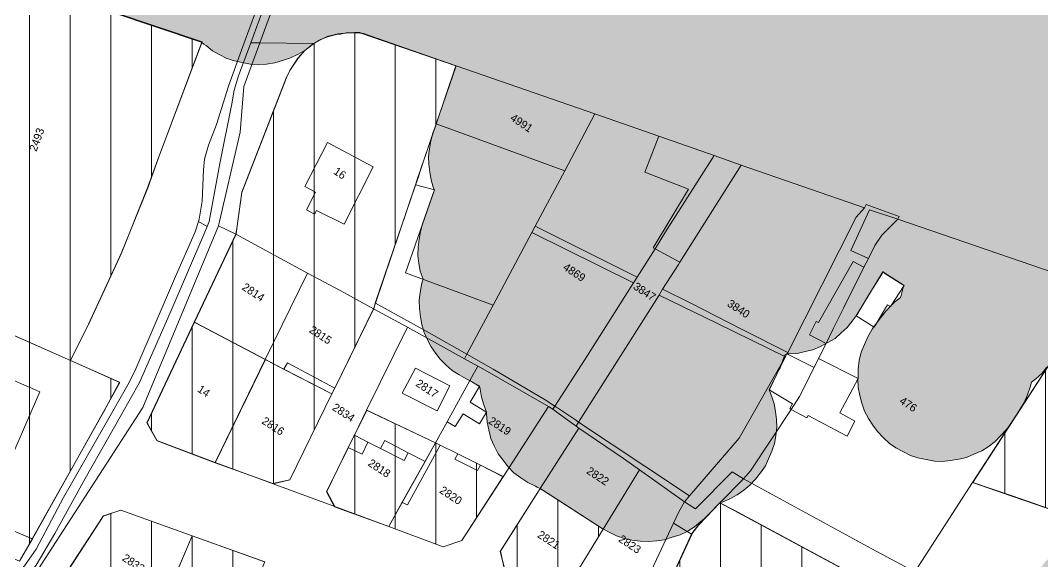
# Model space of a CAD drawing. Header units: metres. Extents: x -334141 to -333355, y -28163 to -27441.
# Drawn here: x -333808.2 to -333648.5, y -27906.8 to -27822.3 of the extents above; entities that cross this region are included whole.
import ezdxf

# ---------------------------------------------------------------- set-up
doc = ezdxf.new("R2010")
doc.units = ezdxf.units.M
for name, color, linetype, lineweight, true_color in [('EB-14-CORRIDOR', 7, 'CONTINUOUS', 18, 0x687b74), ('EB-14-EXPOSURE-0-25M', 7, 'CONTINUOUS', 18, 0xa64138), ('EB-14-EXPOSURE-25-50M', 7, 'CONTINUOUS', 18, 0xb96a61), ('EB-14-EXPOSURE-50-100M', 7, 'CONTINUOUS', 18, 0xd7aaa4), ('EB-BASE-DIVIDING', 7, 'CONTINUOUS', 18, 0xc8bcac), ('EB-BASE-EASEMENTS', 7, 'CONTINUOUS', 18, 0x71806b), ('EB-BASE-ENCROACHED', 7, 'CONTINUOUS', 18, 0x725d47), ('EB-BASE-PARCEL-NUMBERS', 7, 'CONTINUOUS', 9, 0x8a8d90), ('EB-BASE-PARCELS', 7, 'CONTINUOUS', 18, 0x8a8d90), ('EB-BASE-SECTIONS', 7, 'CONTINUOUS', 9, 0xded8cf), ('EB-BASE-SHEETS', 7, 'CONTINUOUS', 9, 0xded8cf), ('EB-BASE-STRUCTURES', 7, 'CONTINUOUS', 18, 0x4e504d)]:
    doc.layers.add(name, color=color, linetype=linetype, lineweight=lineweight, true_color=true_color)
doc.styles.add('OD-INTER', font='Inter.ttf')

msp = doc.modelspace()

# ---------------------------------------------------------------- hatches: boundary and pattern name
at = {"layer": 'EB-14-CORRIDOR', "transparency": 33554630}
msp.add_hatch(color=256, dxfattribs=at).paths.add_polyline_path([(-334024.37, -27732.06), (-334025.15, -27733.14), (-334026.02, -27734.11), (-334026.97, -27734.96), (-334028.02, -27735.7), (-334029.16, -27736.44), (-334030.38, -27736.95), (-334031.6, -27737.35), (-334032.91, -27737.75), (-334034.21, -27737.93), (-334035.5, -27737.88), (-334036.8, -27737.84), (-334038.08, -27737.57), (-334039.37, -27737.19), (-334040.74, -27736.81), (-334041.02, -27736.69), (-334041.29, -27736.68), (-334043.68, -27736.26), (-334044.24, -27736.24), (-334045.53, -27735.97), (-334046.81, -27735.71), (-334048, -27735.22), (-334049.18, -27734.62), (-334050.27, -27733.92), (-334051.35, -27733.21), (-334052.25, -27732.29), (-334053.14, -27731.26), (-334053.93, -27730.24), (-334054.54, -27729.1), (-334055.05, -27727.87), (-334055.47, -27726.63), (-334055.7, -27725.29), (-334055.84, -27724.06), (-334055.91, -27723.17), (-334055.97, -27722.5), (-334056.43, -27719.71), (-334056.5, -27719.04), (-334057.24, -27716.35), (-334057.4, -27715.68), (-334058.34, -27713.43), (-334058.67, -27712.31), (-334058.91, -27711.19), (-334059.05, -27710.07), (-334059.1, -27708.85), (-334059.07, -27702.75), (-334059.03, -27701.53), (-334058.89, -27700.2), (-334058.57, -27698.88), (-334058.06, -27697.68), (-334057.55, -27696.47), (-334056.87, -27695.39), (-334056, -27694.42), (-334055.13, -27693.45), (-334054.18, -27692.6), (-334053.13, -27691.86), (-334052, -27691.12), (-334050.77, -27690.61), (-334049.56, -27690.21), (-334048.25, -27689.92), (-334046.95, -27689.85), (-334044.07, -27689.62), (-334043.33, -27689.54), (-334040.16, -27688.98), (-334039.23, -27688.79), (-334038.3, -27688.72), (-334037.38, -27688.75), (-334034.59, -27688.4), (-334034.03, -27688.42), (-334030.49, -27687.77), (-334029.74, -27687.57), (-334026.66, -27686.68), (-334025.44, -27686.28), (-334024.05, -27686.11), (-334022.75, -27686.16), (-334021.46, -27686.2), (-334020.17, -27686.36), (-334018.88, -27686.74), (-334017.7, -27687.22), (-334016.51, -27687.82), (-334015.34, -27688.53), (-334014.35, -27689.34), (-334013.36, -27690.26), (-334012.56, -27691.29), (-334011.86, -27692.42), (-334011.16, -27693.56), (-334010.9, -27694.12), (-334010.82, -27694.24), (-334010.72, -27694.24), (-334008.44, -27694.99), (-334008.16, -27695.11), (-334007.88, -27695.12), (-334006.69, -27695.27), (-334005.59, -27695.53), (-334004.49, -27695.9), (-334003.39, -27696.39), (-334002.4, -27696.98), (-334001.94, -27697.22), (-334001.67, -27697.45), (-334001.31, -27697.57), (-333997.74, -27698.7), (-333997.65, -27698.81), (-333988.77, -27701.79), (-333977.34, -27705.74), (-333977.25, -27705.75), (-333968.19, -27708.84), (-333949.35, -27715.28), (-333938.73, -27718.88), (-333938.64, -27718.88), (-333922.64, -27724.44), (-333908.73, -27729.04), (-333908.55, -27729.16), (-333902.24, -27731.38), (-333902.15, -27731.49), (-333889.52, -27735.71), (-333876.99, -27740.04), (-333876.71, -27740.05), (-333876.34, -27740.06), (-333866.65, -27738.18), (-333865.44, -27738), (-333864.14, -27737.94), (-333862.85, -27737.98), (-333861.65, -27738.14), (-333860.37, -27738.52), (-333859.18, -27738.89), (-333858.08, -27739.37), (-333857, -27740.08), (-333856, -27740.78), (-333855.02, -27741.7), (-333854.22, -27742.62), (-333853.42, -27743.65), (-333852.71, -27744.67), (-333852.28, -27745.57), (-333852.11, -27746.02), (-333851.41, -27747.05), (-333851.24, -27747.39), (-333850.97, -27747.62), (-333849.9, -27748.77), (-333849.63, -27749), (-333849.35, -27749.12), (-333848.44, -27749.59), (-333848.17, -27749.71), (-333847.9, -27749.84), (-333820.91, -27759), (-333804.81, -27764.46), (-333786.24, -27770.77), (-333770.13, -27776.11), (-333769.4, -27776.25), (-333768.48, -27776.4), (-333768.48, -27776.4), (-333767.83, -27776.42), (-333766.99, -27776.34), (-333766.72, -27776.35), (-333765.51, -27776.28), (-333764.22, -27776.32), (-333763.02, -27776.48), (-333761.83, -27776.85), (-333760.64, -27777.23), (-333759.45, -27777.71), (-333758.46, -27778.41), (-333757.37, -27779.12), (-333756.47, -27779.93), (-333755.58, -27780.85), (-333754.88, -27781.87), (-333754.88, -27781.87), (-333754.51, -27781.99), (-333739.33, -27787.3), (-333739.24, -27787.31), (-333734.12, -27789.15), (-333724.61, -27792.49), (-333719.48, -27794.22), (-333719.39, -27794.22), (-333713.26, -27796.33), (-333701.01, -27800.65), (-333691.31, -27803.98), (-333691.22, -27803.99), (-333687.38, -27805.34), (-333683.54, -27806.7), (-333679.6, -27807.95), (-333677.59, -27808.69), (-333677.32, -27808.7), (-333673.48, -27810.16), (-333673.39, -27810.17), (-333669.64, -27811.41), (-333669.64, -27811.41), (-333662.96, -27813.76), (-333655.64, -27816.23), (-333651.25, -27817.72), (-333650.97, -27817.73), (-333650.88, -27817.73), (-333649.78, -27817.99), (-333648.58, -27818.26), (-333647.39, -27818.63), (-333646.21, -27819.23), (-333645.48, -27819.59), (-333645.3, -27819.71), (-333645.03, -27819.83), (-333642.74, -27820.57), (-333639.54, -27821.69), (-333639.45, -27821.69), (-333633.32, -27823.9), (-333632.5, -27824.15), (-333631.13, -27824.76), (-333629.95, -27825.35), (-333626.95, -27827.01), (-333623.41, -27828.92), (-333619.87, -27830.82), (-333619.77, -27830.82), (-333616.32, -27832.72), (-333609.15, -27836.63), (-333592.43, -27845.77), (-333592.34, -27845.78), (-333570.36, -27857.76), (-333546.3, -27871.04), (-333539.57, -27874.61), (-333539.48, -27874.62), (-333533.03, -27878.17), (-333526.76, -27881.61), (-333523.31, -27883.51), (-333522.22, -27884.11), (-333521.23, -27884.92), (-333520.25, -27885.84), (-333519.35, -27886.76), (-333518.65, -27887.78), (-333517.95, -27888.92), (-333517.44, -27890.16), (-333517.02, -27891.39), (-333516.69, -27892.63), (-333516.55, -27893.96), (-333516.51, -27895.3), (-333516.64, -27896.51), (-333516.87, -27897.84), (-333517.19, -27899.05), (-333517.7, -27900.25), (-333518.3, -27901.45), (-333518.98, -27902.54), (-333519.76, -27903.51), (-333520.72, -27904.47), (-333521.67, -27905.33), (-333522.81, -27906.06), (-333523.94, -27906.69), (-333524.04, -27906.69), (-333524.79, -27907.1), (-333525.08, -27907.32), (-333525.65, -27907.74), (-333526.13, -27908.17), (-333526.41, -27908.38), (-333526.89, -27908.81), (-333527.08, -27909.02), (-333527.27, -27909.24), (-333529.43, -27912.71), (-333530.9, -27914.88), (-333537.97, -27926.29), (-333537.97, -27926.29), (-333540.03, -27929.66), (-333540.42, -27930.31), (-333540.81, -27930.85), (-333542.09, -27932.8), (-333542.18, -27932.91), (-333551.3, -27947.24), (-333551.39, -27947.35), (-333558.66, -27959.19), (-333559.44, -27960.28), (-333560.31, -27961.25), (-333561.18, -27962.21), (-333562.22, -27963.07), (-333563.36, -27963.69), (-333564.49, -27964.32), (-333565.71, -27964.72), (-333567.02, -27965.12), (-333568.32, -27965.29), (-333569.62, -27965.36), (-333570.91, -27965.31), (-333572.2, -27965.16), (-333573.49, -27964.89), (-333574.68, -27964.4), (-333575.86, -27963.81), (-333607.39, -27946.93), (-333607.39, -27946.82), (-333620.02, -27940.05), (-333642.64, -27927.92), (-333642.73, -27927.92), (-333644.46, -27926.97), (-333645.54, -27926.27), (-333646.63, -27925.45), (-333647.62, -27924.64), (-333648.42, -27923.72), (-333649.21, -27922.59), (-333649.82, -27921.57), (-333650.43, -27920.32), (-333650.85, -27919.09), (-333651.08, -27917.86), (-333651.31, -27916.63), (-333651.36, -27915.29), (-333651.22, -27913.97), (-333650.99, -27912.75), (-333650.67, -27911.54), (-333650.26, -27910.34), (-333649.66, -27909.14), (-333648.98, -27908.05), (-333648.2, -27906.97), (-333647.33, -27906.11), (-333646.28, -27905.26), (-333645.24, -27904.52), (-333644.11, -27903.89), (-333642.98, -27903.38), (-333641.76, -27902.98), (-333640.45, -27902.69), (-333639.15, -27902.52), (-333637.85, -27902.45), (-333636.66, -27902.6), (-333635.37, -27902.87), (-333634.09, -27903.25), (-333629.05, -27904.98), (-333589.35, -27918.48), (-333589.07, -27918.49), (-333588.88, -27918.28), (-333569.87, -27888.53), (-333569.68, -27888.31), (-333569.95, -27888.19), (-333599.04, -27878.18), (-333599.13, -27878.06), (-333609.28, -27874.6), (-333639.47, -27864.21), (-333639.74, -27864.08), (-333639.93, -27864.3), (-333647.08, -27875.37), (-333647.86, -27876.45), (-333648.64, -27877.43), (-333649.59, -27878.28), (-333650.26, -27878.81), (-333650.47, -27879.58), (-333650.88, -27880.79), (-333651.39, -27881.99), (-333652.08, -27883.08), (-333653.45, -27885.25), (-333654.22, -27886.22), (-333655.09, -27887.19), (-333655.95, -27888.05), (-333657, -27888.9), (-333658.04, -27889.53), (-333659.26, -27890.04), (-333660.39, -27890.55), (-333661.61, -27890.84), (-333662.91, -27891.02), (-333664.21, -27891.2), (-333665.41, -27891.15), (-333666.7, -27890.89), (-333667.99, -27890.62), (-333669.18, -27890.24), (-333670.36, -27889.65), (-333671.45, -27889.05), (-333672.44, -27888.35), (-333673.43, -27887.43), (-333674.32, -27886.51), (-333675.03, -27885.49), (-333675.73, -27884.46), (-333676.34, -27883.33), (-333676.76, -27882.09), (-333677.09, -27880.86), (-333677.32, -27879.63), (-333677.37, -27878.3), (-333677.36, -27878.08), (-333677.31, -27876.75), (-333677.17, -27875.42), (-333676.85, -27874.1), (-333676.34, -27872.9), (-333675.84, -27871.69), (-333675.15, -27870.5), (-333674.66, -27869.85), (-333674.56, -27869.74), (-333673.79, -27868.66), (-333673.01, -27867.68), (-333672.05, -27866.72), (-333672.05, -27866.72), (-333671.66, -27866.29), (-333670.71, -27865.55), (-333670.61, -27865.22), (-333670.29, -27864.01), (-333670.18, -27863.68), (-333670.37, -27863.56), (-333673.17, -27861.8), (-333673.44, -27861.56), (-333673.64, -27861.89), (-333675.6, -27865.04), (-333677.47, -27868.19), (-333678.25, -27869.28), (-333679.03, -27870.25), (-333679.98, -27871.1), (-333680.94, -27871.96), (-333682.07, -27872.58), (-333683.2, -27873.21), (-333684.43, -27873.72), (-333685.64, -27874.01), (-333686.85, -27874.3), (-333688.15, -27874.37), (-333688.43, -27874.36), (-333688.62, -27874.46), (-333688.81, -27874.56), (-333689.11, -27875.33), (-333689.52, -27876.54), (-333689.72, -27876.86), (-333690.02, -27877.52), (-333690.02, -27877.52), (-333691.12, -27879.81), (-333691.12, -27879.92), (-333691.22, -27880.03), (-333691.14, -27880.25), (-333690.88, -27880.93), (-333690.46, -27882.17), (-333690.23, -27883.4), (-333690.09, -27884.62), (-333690.04, -27885.84), (-333690.18, -27887.17), (-333690.41, -27888.38), (-333690.82, -27889.59), (-333691.32, -27890.79), (-333691.82, -27891.89), (-333692.6, -27892.97), (-333693.38, -27893.94), (-333694.25, -27894.91), (-333695.2, -27895.65), (-333696.24, -27896.39), (-333697.38, -27897.02), (-333698.6, -27897.53), (-333698.97, -27897.63), (-333699.16, -27897.84), (-333700.99, -27899.78), (-333701.95, -27900.63), (-333702.9, -27901.38), (-333704.04, -27902.11), (-333705.16, -27902.63), (-333706.38, -27903.03), (-333707.6, -27903.43), (-333708.81, -27903.61), (-333710.11, -27903.67), (-333711.4, -27903.63), (-333712.69, -27903.47), (-333713.89, -27903.21), (-333715.08, -27902.83), (-333716.26, -27902.24), (-333717.35, -27901.64), (-333726.76, -27895.54), (-333727.04, -27895.42), (-333727.49, -27895.18), (-333727.77, -27895.06), (-333728.95, -27894.46), (-333730.03, -27893.76), (-333731.12, -27892.94), (-333732.01, -27892.02), (-333732.81, -27891), (-333733.6, -27889.97), (-333734.21, -27888.73), (-333734.72, -27887.6), (-333735.05, -27886.25), (-333735.28, -27885.02), (-333735.42, -27883.69), (-333735.41, -27883.47), (-333735.41, -27883.47), (-333735.83, -27882.34), (-333736.16, -27881.11), (-333736.39, -27879.88), (-333736.47, -27879.43), (-333736.65, -27879.31), (-333736.65, -27879.31), (-333737.83, -27878.61), (-333737.83, -27878.61), (-333738.56, -27878.25), (-333738.56, -27878.25), (-333739.65, -27877.65), (-333740.74, -27876.95), (-333741.72, -27876.14), (-333742.62, -27875.22), (-333743.33, -27874.31), (-333744.03, -27873.28), (-333744.64, -27872.15), (-333745.15, -27871.02), (-333745.48, -27869.79), (-333745.72, -27868.56), (-333745.86, -27867.33), (-333745.9, -27866), (-333745.77, -27864.78), (-333745.54, -27863.57), (-333745.43, -27863.13), (-333745.32, -27862.69), (-333745.32, -27862.69), (-333745.74, -27861.45), (-333745.98, -27860.22), (-333746.12, -27859), (-333746.07, -27857.67), (-333745.94, -27856.45), (-333745.71, -27855.24), (-333745.39, -27854.03), (-333743.64, -27848.98), (-333743.54, -27848.77), (-333743.71, -27848.32), (-333744.04, -27847.19), (-333744.27, -27845.96), (-333744.41, -27844.74), (-333744.46, -27843.52), (-333744.33, -27842.3), (-333744.1, -27841.09), (-333743.78, -27839.88), (-333743.26, -27838.45), (-333740.27, -27829.68), (-333740.17, -27829.35), (-333740.44, -27829.23), (-333754.61, -27824.29), (-333754.89, -27824.28), (-333755.17, -27824.16), (-333755.44, -27824.15), (-333756, -27824.13), (-333756.74, -27824.21), (-333757.3, -27824.19), (-333758.23, -27824.38), (-333759.06, -27824.46), (-333759.81, -27824.66), (-333760.66, -27824.96), (-333761.13, -27825.17), (-333761.32, -27825.27), (-333761.6, -27825.37), (-333762.26, -27825.79), (-333762.45, -27825.9), (-333762.64, -27826), (-333762.83, -27826.22), (-333763.78, -27826.96), (-333764.91, -27827.59), (-333766.04, -27828.1), (-333767.26, -27828.5), (-333768.48, -27828.9), (-333769.78, -27829.08), (-333770.99, -27829.15), (-333772.28, -27829.1), (-333773.57, -27828.83), (-333774.76, -27828.57), (-333775.95, -27828.19), (-333777.14, -27827.6), (-333778.23, -27827), (-333779.22, -27826.19), (-333779.58, -27825.96), (-333779.85, -27825.73), (-333780.12, -27825.61), (-333807.57, -27816.31), (-333807.65, -27816.2), (-333812.78, -27814.57), (-333812.87, -27814.57), (-333845.26, -27803.66), (-333845.26, -27803.66), (-333873.8, -27793.77), (-333874.16, -27793.64), (-333874.72, -27793.74), (-333874.81, -27793.73), (-333876.11, -27793.69), (-333877.4, -27793.53), (-333878.69, -27793.26), (-333879.87, -27792.78), (-333881.06, -27792.29), (-333882.15, -27791.59), (-333883.23, -27790.88), (-333883.5, -27790.65), (-333883.77, -27790.53), (-333911.31, -27781.23), (-333912.41, -27780.75), (-333913.59, -27780.15), (-333914.59, -27779.56), (-333915.58, -27778.75), (-333916.47, -27777.94), (-333917.27, -27777.03), (-333917.98, -27776), (-333918.59, -27774.98), (-333919.11, -27773.85), (-333919.53, -27772.73), (-333919.86, -27771.49), (-333920.09, -27770.27), (-333920.14, -27769.04), (-333920.1, -27767.82), (-333920.09, -27767.6), (-333920.36, -27767.48), (-333940.85, -27760.54), (-333962.08, -27753.35), (-333975.53, -27748.77), (-333975.62, -27748.77), (-334003.7, -27739.23), (-334003.7, -27739.23), (-334024.1, -27732.18), (-334024.37, -27732.06), (-334024.37, -27732.06)])
at = {"layer": 'EB-14-EXPOSURE-0-25M', "transparency": 33554630}
h = msp.add_hatch(dxfattribs=at)
h.set_pattern_fill('ANSI31', color=256, scale=2, angle=45)
h.paths.add_polyline_path([(-333829.29, -27862.61), (-333812.78, -27814.57), (-333807.56, -27816.2), (-333779.84, -27825.62), (-333786.59, -27843.58), (-333788.33, -27848.41), (-333792.49, -27858.69), (-333797.6, -27869.73), (-333800.39, -27875.4), (-333829.29, -27862.61)])
h = msp.add_hatch(dxfattribs=at)
h.set_pattern_fill('ANSI31', color=256, scale=2, angle=45)
h.paths.add_polyline_path([(-333740.17, -27829.35), (-333743.26, -27838.45), (-333745.64, -27845.47), (-333746.05, -27846.68), (-333746.47, -27848), (-333752.77, -27866.42), (-333752.77, -27866.53), (-333752.99, -27867.3), (-333759.07, -27879.74), (-333759.57, -27880.62), (-333767.02, -27876.8), (-333769.93, -27875.25), (-333781.02, -27869.42), (-333774.52, -27855.67), (-333774.39, -27854.78), (-333773.64, -27849.15), (-333766.61, -27831.08), (-333766.11, -27830.1), (-333764.84, -27828.14), (-333763.78, -27826.96), (-333762.45, -27825.9), (-333761.32, -27825.27), (-333760.28, -27824.75), (-333758.6, -27824.37), (-333757.02, -27824.2), (-333755.72, -27824.14), (-333754.89, -27824.28), (-333740.17, -27829.35)])
h = msp.add_hatch(dxfattribs=at)
h.set_pattern_fill('ANSI31', color=256, scale=2, angle=45)
h.paths.add_polyline_path([(-333609.37, -27874.48), (-333629.05, -27904.98), (-333653.29, -27896.58), (-333659.42, -27894.47), (-333639.74, -27864.08), (-333609.37, -27874.48)])
h = msp.add_hatch(dxfattribs=at)
h.set_pattern_fill('ANSI31', color=256, scale=2, angle=45)
h.paths.add_polyline_path([(-333777.81, -27891.41), (-333769.93, -27875.25), (-333767.02, -27876.8), (-333759.57, -27880.62), (-333766.15, -27894.04), (-333768.76, -27894.61), (-333777.81, -27891.41)])
h = msp.add_hatch(dxfattribs=at)
h.set_pattern_fill('ANSI31', color=256, scale=2, angle=45)
h.paths.add_polyline_path([(-333756, -27887.07), (-333754.1, -27883.14), (-333743.36, -27888.29), (-333745.03, -27891.23), (-333748.59, -27897.54), (-333750.67, -27901.35), (-333759.17, -27898.28), (-333760.38, -27895.91), (-333756.99, -27889.03), (-333756.09, -27887.18), (-333756, -27887.07)])
h = msp.add_hatch(dxfattribs=at)
h.set_pattern_fill('ANSI31', color=256, scale=2, angle=45)
h.paths.add_polyline_path([(-333745.03, -27891.23), (-333743.36, -27888.29), (-333742.63, -27888.65), (-333739.9, -27889.97), (-333736.35, -27891.76), (-333732.8, -27893.55), (-333739.27, -27903.53), (-333742.17, -27904.54), (-333750.67, -27901.35), (-333748.59, -27897.54), (-333745.03, -27891.23)])
h = msp.add_hatch(dxfattribs=at)
h.set_pattern_fill('ANSI31', color=256, scale=2, angle=45)
h.paths.add_polyline_path([(-333727.04, -27895.42), (-333717.17, -27901.76), (-333723.16, -27911.54), (-333732.58, -27908.1), (-333733.21, -27905.19), (-333727.04, -27895.42)])
h = msp.add_hatch(dxfattribs=at)
h.set_pattern_fill('ANSI31', color=256, scale=2, angle=45)
h.paths.add_polyline_path([(-333717.1, -27928.63), (-333713.61, -27924.31), (-333712.63, -27922.79), (-333703.31, -27902.58), (-333703.31, -27902.47), (-333702.24, -27901.07), (-333698.97, -27897.63), (-333696.7, -27898.82), (-333642.73, -27927.92), (-333661.86, -27958.22), (-333717.1, -27928.63)])
at = {"layer": 'EB-14-EXPOSURE-25-50M', "transparency": 33554630}
h = msp.add_hatch(dxfattribs=at)
h.set_pattern_fill('ANSI31', color=256, scale=2, angle=45)
h.paths.add_polyline_path([(-333845.79, -27855.37), (-333829.29, -27862.61), (-333800.39, -27875.4), (-333792.74, -27878.78), (-333795.22, -27883.46), (-333806.38, -27903.27), (-333810.66, -27901.46), (-333813.67, -27900.13), (-333817.23, -27898.67), (-333820.7, -27897.22), (-333836.01, -27890.46), (-333839.66, -27888.89), (-333865.19, -27877.77), (-333865.47, -27877.76), (-333886.71, -27868.47), (-333902.76, -27861.46), (-333891.65, -27835.21), (-333860.93, -27848.73), (-333853.63, -27851.98), (-333845.79, -27855.37)])
h = msp.add_hatch(dxfattribs=at)
h.set_pattern_fill('ANSI31', color=256, scale=2, angle=45)
h.paths.add_polyline_path([(-333781.02, -27869.42), (-333769.93, -27875.25), (-333777.81, -27891.41), (-333786.86, -27887.98), (-333788.43, -27885.15), (-333781.02, -27869.42)])
h = msp.add_hatch(dxfattribs=at)
h.set_pattern_fill('ANSI31', color=256, scale=2, angle=45)
h.paths.add_polyline_path([(-333781.37, -27902.82), (-333787.22, -27916.49), (-333800.72, -27908.14), (-333795.23, -27899.67), (-333792.52, -27898.77), (-333781.37, -27902.82)])
h = msp.add_hatch(dxfattribs=at)
h.set_pattern_fill('ANSI31', color=256, scale=2, angle=45)
h.paths.add_polyline_path([(-333787.22, -27916.49), (-333781.37, -27902.82), (-333770.03, -27906.89), (-333771.85, -27911.15), (-333776.39, -27921.98), (-333776.89, -27922.85), (-333787.22, -27916.49)])
at = {"layer": 'EB-14-EXPOSURE-50-100M', "transparency": 33554630}
h = msp.add_hatch(dxfattribs=at)
h.set_pattern_fill('ANSI31', color=256, scale=2, angle=45)
h.paths.add_polyline_path([(-333836.01, -27890.46), (-333820.7, -27897.22), (-333817.23, -27898.67), (-333813.67, -27900.13), (-333810.66, -27901.46), (-333806.38, -27903.27), (-333808.35, -27906.76), (-333819.57, -27901.92), (-333822.03, -27900.83), (-333822.81, -27902.03), (-333824.18, -27904.09), (-333825.75, -27906.48), (-333828.68, -27910.92), (-333825.03, -27912.5), (-333822.75, -27913.46), (-333827.54, -27920.62), (-333850.33, -27910.49), (-333860.08, -27906.15), (-333875.94, -27899.15), (-333865.47, -27877.76), (-333865.19, -27877.77), (-333839.66, -27888.89), (-333836.01, -27890.46)])

# ---------------------------------------------------------------- linework, layer by layer
at = {"layer": 'EB-14-CORRIDOR'}
msp.add_lwpolyline([(-333647.86, -27876.45), (-333648.64, -27877.43), (-333649.59, -27878.28), (-333650.26, -27878.81), (-333650.47, -27879.58), (-333650.88, -27880.79), (-333651.39, -27881.99), (-333652.08, -27883.08), (-333653.45, -27885.25), (-333654.22, -27886.22), (-333655.09, -27887.19), (-333655.95, -27888.05), (-333657, -27888.9), (-333658.04, -27889.53), (-333659.26, -27890.04), (-333660.39, -27890.55), (-333661.61, -27890.84), (-333662.91, -27891.02), (-333664.21, -27891.2), (-333665.41, -27891.15), (-333666.7, -27890.89), (-333667.99, -27890.62), (-333669.18, -27890.24), (-333670.36, -27889.65), (-333671.45, -27889.05), (-333672.44, -27888.35), (-333673.43, -27887.43), (-333674.32, -27886.51), (-333675.03, -27885.49), (-333675.73, -27884.46), (-333676.34, -27883.33), (-333676.76, -27882.09), (-333677.09, -27880.86), (-333677.32, -27879.63), (-333677.37, -27878.3), (-333677.36, -27878.08), (-333677.31, -27876.75), (-333677.17, -27875.42), (-333676.85, -27874.1), (-333676.34, -27872.9), (-333675.84, -27871.69), (-333675.15, -27870.5), (-333674.66, -27869.85), (-333674.56, -27869.74), (-333673.79, -27868.66), (-333673.01, -27867.68), (-333672.05, -27866.72), (-333672.05, -27866.72), (-333671.66, -27866.29), (-333670.71, -27865.55), (-333670.61, -27865.22), (-333670.29, -27864.01), (-333670.18, -27863.68), (-333670.37, -27863.56), (-333673.17, -27861.8), (-333673.44, -27861.56), (-333673.64, -27861.89), (-333675.6, -27865.04), (-333677.47, -27868.19), (-333678.25, -27869.28), (-333679.03, -27870.25), (-333679.98, -27871.1), (-333680.94, -27871.96), (-333682.07, -27872.58), (-333683.2, -27873.21), (-333684.43, -27873.72), (-333685.64, -27874.01), (-333686.85, -27874.3), (-333688.15, -27874.37), (-333688.43, -27874.36), (-333688.62, -27874.46), (-333688.81, -27874.56), (-333689.11, -27875.33), (-333689.52, -27876.54), (-333689.72, -27876.86), (-333690.02, -27877.52), (-333690.02, -27877.52), (-333691.12, -27879.81), (-333691.12, -27879.92), (-333691.22, -27880.03), (-333691.14, -27880.25), (-333690.88, -27880.93), (-333690.46, -27882.17), (-333690.23, -27883.4), (-333690.09, -27884.62), (-333690.04, -27885.84), (-333690.18, -27887.17), (-333690.41, -27888.38), (-333690.82, -27889.59), (-333691.32, -27890.79), (-333691.82, -27891.89), (-333692.6, -27892.97), (-333693.38, -27893.94), (-333694.25, -27894.91), (-333695.2, -27895.65), (-333696.24, -27896.39), (-333697.38, -27897.02), (-333698.6, -27897.53), (-333698.97, -27897.63), (-333699.16, -27897.84), (-333700.99, -27899.78), (-333701.95, -27900.63), (-333702.9, -27901.38), (-333704.04, -27902.11), (-333705.16, -27902.63), (-333706.38, -27903.03), (-333707.6, -27903.43), (-333708.81, -27903.61), (-333710.11, -27903.67), (-333711.4, -27903.63), (-333712.69, -27903.47), (-333713.89, -27903.21), (-333715.08, -27902.83), (-333716.26, -27902.24), (-333717.35, -27901.64), (-333726.76, -27895.54), (-333727.04, -27895.42), (-333727.49, -27895.18), (-333727.77, -27895.06), (-333728.95, -27894.46), (-333730.03, -27893.76), (-333731.12, -27892.94), (-333732.01, -27892.02), (-333732.81, -27891), (-333733.6, -27889.97), (-333734.21, -27888.73), (-333734.72, -27887.6), (-333735.05, -27886.25), (-333735.28, -27885.02), (-333735.42, -27883.69), (-333735.41, -27883.47), (-333735.41, -27883.47), (-333735.83, -27882.34), (-333736.16, -27881.11), (-333736.39, -27879.88), (-333736.47, -27879.43), (-333736.65, -27879.31), (-333736.65, -27879.31), (-333737.83, -27878.61), (-333737.83, -27878.61), (-333738.56, -27878.25), (-333738.56, -27878.25), (-333739.65, -27877.65), (-333740.74, -27876.95), (-333741.72, -27876.14), (-333742.62, -27875.22), (-333743.33, -27874.31), (-333744.03, -27873.28), (-333744.64, -27872.15), (-333745.15, -27871.02), (-333745.48, -27869.79), (-333745.72, -27868.56), (-333745.86, -27867.33), (-333745.9, -27866), (-333745.77, -27864.78), (-333745.54, -27863.57), (-333745.43, -27863.13), (-333745.32, -27862.69), (-333745.32, -27862.69), (-333745.74, -27861.45), (-333745.98, -27860.22), (-333746.12, -27859), (-333746.07, -27857.67), (-333745.94, -27856.45), (-333745.71, -27855.24), (-333745.39, -27854.03), (-333743.64, -27848.98), (-333743.54, -27848.77), (-333743.71, -27848.32), (-333744.04, -27847.19), (-333744.27, -27845.96), (-333744.41, -27844.74), (-333744.46, -27843.52), (-333744.33, -27842.3), (-333744.1, -27841.09), (-333743.78, -27839.88), (-333743.26, -27838.45), (-333740.27, -27829.68), (-333740.17, -27829.35), (-333740.44, -27829.23), (-333754.61, -27824.29), (-333754.89, -27824.28), (-333755.17, -27824.16), (-333755.44, -27824.15), (-333756, -27824.13), (-333756.74, -27824.21), (-333757.3, -27824.19), (-333758.23, -27824.38), (-333759.06, -27824.46), (-333759.81, -27824.66), (-333760.66, -27824.96), (-333761.13, -27825.17), (-333761.32, -27825.27), (-333761.6, -27825.37), (-333762.26, -27825.79), (-333762.45, -27825.9), (-333762.64, -27826), (-333762.83, -27826.22), (-333763.78, -27826.96), (-333764.91, -27827.59), (-333766.04, -27828.1), (-333767.26, -27828.5), (-333768.48, -27828.9), (-333769.78, -27829.08), (-333770.99, -27829.15), (-333772.28, -27829.1), (-333773.57, -27828.83), (-333774.76, -27828.57), (-333775.95, -27828.19), (-333777.14, -27827.6), (-333778.23, -27827), (-333779.22, -27826.19), (-333779.58, -27825.96), (-333779.85, -27825.73), (-333780.12, -27825.61), (-333807.57, -27816.31)], dxfattribs=at)
at = {"layer": 'EB-14-EXPOSURE-0-25M'}
for points in [[(-333829.29, -27862.61), (-333812.78, -27814.57), (-333807.56, -27816.2), (-333779.84, -27825.62), (-333786.59, -27843.58), (-333788.33, -27848.41), (-333792.49, -27858.69), (-333797.6, -27869.73), (-333800.39, -27875.4), (-333829.29, -27862.61)], [(-333740.17, -27829.35), (-333743.26, -27838.45), (-333745.64, -27845.47), (-333746.05, -27846.68), (-333746.47, -27848), (-333752.77, -27866.42), (-333752.77, -27866.53), (-333752.99, -27867.3), (-333759.07, -27879.74), (-333759.57, -27880.62), (-333767.02, -27876.8), (-333769.93, -27875.25), (-333781.02, -27869.42), (-333774.52, -27855.67), (-333774.39, -27854.78), (-333773.64, -27849.15), (-333766.61, -27831.08), (-333766.11, -27830.1), (-333764.84, -27828.14), (-333763.78, -27826.96), (-333762.45, -27825.9), (-333761.32, -27825.27), (-333760.28, -27824.75), (-333758.6, -27824.37), (-333757.02, -27824.2), (-333755.72, -27824.14), (-333754.89, -27824.28), (-333740.17, -27829.35)], [(-333609.37, -27874.48), (-333629.05, -27904.98), (-333653.29, -27896.58), (-333659.42, -27894.47), (-333639.74, -27864.08), (-333609.37, -27874.48)], [(-333777.81, -27891.41), (-333769.93, -27875.25), (-333767.02, -27876.8), (-333759.57, -27880.62), (-333766.15, -27894.04), (-333768.76, -27894.61), (-333777.81, -27891.41)], [(-333756, -27887.07), (-333754.1, -27883.14), (-333743.36, -27888.29), (-333745.03, -27891.23), (-333748.59, -27897.54), (-333750.67, -27901.35), (-333759.17, -27898.28), (-333760.38, -27895.91), (-333756.99, -27889.03), (-333756.09, -27887.18), (-333756, -27887.07)], [(-333745.03, -27891.23), (-333743.36, -27888.29), (-333742.63, -27888.65), (-333739.9, -27889.97), (-333736.35, -27891.76), (-333732.8, -27893.55), (-333739.27, -27903.53), (-333742.17, -27904.54), (-333750.67, -27901.35), (-333748.59, -27897.54), (-333745.03, -27891.23)], [(-333727.04, -27895.42), (-333717.17, -27901.76), (-333723.16, -27911.54), (-333732.58, -27908.1), (-333733.21, -27905.19), (-333727.04, -27895.42)], [(-333717.1, -27928.63), (-333713.61, -27924.31), (-333712.63, -27922.79), (-333703.31, -27902.58), (-333703.31, -27902.47), (-333702.24, -27901.07), (-333698.97, -27897.63), (-333696.7, -27898.82), (-333642.73, -27927.92), (-333661.86, -27958.22), (-333717.1, -27928.63)]]:
    msp.add_lwpolyline(points, close=True, dxfattribs=at)
at = {"layer": 'EB-14-EXPOSURE-25-50M'}
for points in [[(-333845.79, -27855.37), (-333829.29, -27862.61), (-333800.39, -27875.4), (-333792.74, -27878.78), (-333795.22, -27883.46), (-333806.38, -27903.27), (-333810.66, -27901.46), (-333813.67, -27900.13), (-333817.23, -27898.67), (-333820.7, -27897.22), (-333836.01, -27890.46), (-333839.66, -27888.89), (-333865.19, -27877.77), (-333865.47, -27877.76), (-333886.71, -27868.47), (-333902.76, -27861.46), (-333891.65, -27835.21), (-333860.93, -27848.73), (-333853.63, -27851.98), (-333845.79, -27855.37)], [(-333781.02, -27869.42), (-333769.93, -27875.25), (-333777.81, -27891.41), (-333786.86, -27887.98), (-333788.43, -27885.15), (-333781.02, -27869.42)], [(-333781.37, -27902.82), (-333787.22, -27916.49), (-333800.72, -27908.14), (-333795.23, -27899.67), (-333792.52, -27898.77), (-333781.37, -27902.82)], [(-333787.22, -27916.49), (-333781.37, -27902.82), (-333770.03, -27906.89), (-333771.85, -27911.15), (-333776.39, -27921.98), (-333776.89, -27922.85), (-333787.22, -27916.49)]]:
    msp.add_lwpolyline(points, close=True, dxfattribs=at)
at = {"layer": 'EB-14-EXPOSURE-50-100M'}
msp.add_lwpolyline([(-333836.01, -27890.46), (-333820.7, -27897.22), (-333817.23, -27898.67), (-333813.67, -27900.13), (-333810.66, -27901.46), (-333806.38, -27903.27), (-333808.35, -27906.76), (-333819.57, -27901.92), (-333822.03, -27900.83), (-333822.81, -27902.03), (-333824.18, -27904.09), (-333825.75, -27906.48), (-333828.68, -27910.92), (-333825.03, -27912.5), (-333822.75, -27913.46), (-333827.54, -27920.62), (-333850.33, -27910.49), (-333860.08, -27906.15), (-333875.94, -27899.15), (-333865.47, -27877.76), (-333865.19, -27877.77), (-333839.66, -27888.89), (-333836.01, -27890.46)], close=True, dxfattribs=at)
at = {"layer": 'EB-BASE-DIVIDING'}
for points in [[(-333780.42, -27853.68), (-333780.29, -27853.29), (-333779.81, -27850.49), (-333779.6, -27845.59), (-333779.47, -27843.96), (-333778.84, -27841.76), (-333777.6, -27838.5), (-333775.72, -27832.54), (-333773.91, -27827.47), (-333773.28, -27825.75), (-333770.63, -27818.5), (-333769.61, -27818.64), (-333772.24, -27825.76)], [(-333772.24, -27825.76), (-333774.16, -27830.94), (-333774.82, -27833.14), (-333775.21, -27835.27), (-333777.08, -27844.63), (-333778.73, -27853.68), (-333779.05, -27854.48)], [(-333772.24, -27825.76), (-333770.82, -27825.78)], [(-333770.82, -27825.78), (-333762.45, -27825.88)], [(-333671.14, -27853.31), (-333670.95, -27852.89), (-333676.08, -27851.02), (-333676.35, -27851.52)], [(-333811.86, -27912.12), (-333809.5, -27909.78), (-333807.57, -27907.48), (-333805.77, -27904.89), (-333801.48, -27896.8), (-333795.45, -27886.24), (-333791.24, -27878.82), (-333790.21, -27876.69), (-333783.97, -27862.29), (-333780.94, -27855.27), (-333780.42, -27853.68)], [(-333780.42, -27853.68), (-333779.05, -27854.48)], [(-333779.05, -27854.48), (-333779.39, -27855.35), (-333784.81, -27867.94), (-333789.61, -27878.82), (-333792.45, -27883.86), (-333798.08, -27893.86), (-333802.83, -27902.44), (-333805.75, -27907.41), (-333807.73, -27909.85), (-333812.22, -27914.71), (-333814.7, -27917.34)], [(-333698.96, -27897.64), (-333695.26, -27893.88)], [(-333706.2, -27900.83), (-333703.36, -27902.57)]]:
    msp.add_lwpolyline(points, dxfattribs=at)
at = {"layer": 'EB-BASE-EASEMENTS'}
for points in [[(-333711.88, -27862.39), (-333727.79, -27854.42)], [(-333728.32, -27855.41), (-333712.45, -27863.28)], [(-333688.34, -27874.15), (-333695.57, -27870.5), (-333703.47, -27866.46), (-333707.88, -27864.28)], [(-333738.47, -27874.42), (-333744.34, -27871.06), (-333752.72, -27866.42)], [(-333708.45, -27865.18), (-333699.32, -27869.61), (-333688.71, -27874.85)], [(-333724.75, -27882.53), (-333726.23, -27881.54), (-333734.35, -27876.76), (-333738.47, -27874.42)], [(-333721.01, -27885.04), (-333721.27, -27884.85), (-333721.5, -27884.7), (-333724.3, -27882.82), (-333724.51, -27882.68), (-333724.75, -27882.53)], [(-333703.67, -27896.58), (-333710.66, -27891.91), (-333721.01, -27885.04)], [(-333753.93, -27888.19), (-333756.04, -27887.06)], [(-333747.62, -27889.85), (-333751.28, -27887.93), (-333751.97, -27889.16)]]:
    msp.add_lwpolyline(points, dxfattribs=at)
at = {"layer": 'EB-BASE-ENCROACHED'}
for points in [[(-333671.14, -27853.31), (-333675.57, -27851.87), (-333678.47, -27858.2), (-333675.74, -27859.45)], [(-333682.36, -27872.75), (-333684.93, -27871.38), (-333683.91, -27869.32), (-333683.54, -27869.48), (-333678.13, -27859.91), (-333676.43, -27860.84)]]:
    msp.add_lwpolyline(points, dxfattribs=at)
at = {"layer": 'EB-BASE-PARCELS'}
for points in [[(-333800.38, -27875.41), (-333797.59, -27869.77), (-333792.48, -27858.75), (-333788.36, -27848.42), (-333786.59, -27843.55), (-333779.85, -27825.67), (-333807.61, -27816.25), (-333812.81, -27814.56)], [(-333762.45, -27825.88), (-333761.34, -27825.22), (-333760.26, -27824.8), (-333758.64, -27824.4), (-333757.01, -27824.21), (-333755.72, -27824.17), (-333754.86, -27824.22)], [(-333740.15, -27829.35), (-333754.86, -27824.22)], [(-333774.55, -27855.67), (-333774.43, -27854.76), (-333773.64, -27849.11), (-333766.63, -27831.1), (-333766.14, -27830.09), (-333764.87, -27828.15), (-333763.82, -27827), (-333762.45, -27825.88)], [(-333740.15, -27829.35), (-333743.24, -27838.4)], [(-333718.46, -27836.87), (-333740.15, -27829.35)], [(-333718.46, -27836.87), (-333723.18, -27845.74)], [(-333708.46, -27840.35), (-333718.46, -27836.87)], [(-333743.24, -27838.4), (-333745.67, -27845.51), (-333746.06, -27846.67), (-333746.5, -27847.94)], [(-333699.84, -27843.35), (-333708.46, -27840.35)], [(-333709.07, -27857.95), (-333707.45, -27855.32), (-333699.84, -27843.35)], [(-333695.6, -27844.85), (-333699.84, -27843.35)], [(-333723.18, -27845.74), (-333727.79, -27854.42)], [(-333705.2, -27860.04), (-333695.6, -27844.85)], [(-333676.35, -27851.52), (-333695.6, -27844.85)], [(-333746.5, -27847.94), (-333752.72, -27866.42)], [(-333688.34, -27874.15), (-333677.65, -27852.98), (-333676.35, -27851.52)], [(-333671.14, -27853.31), (-333673.65, -27855.8), (-333674.73, -27857.41), (-333675.74, -27859.45)], [(-333639.74, -27864.08), (-333671.14, -27853.31)], [(-333727.79, -27854.42), (-333728.32, -27855.41)], [(-333781.05, -27869.39), (-333774.55, -27855.67)], [(-333728.32, -27855.41), (-333729.13, -27856.95), (-333734.38, -27866.76)], [(-333711.88, -27862.39), (-333709.07, -27857.95)], [(-333707.88, -27864.28), (-333705.41, -27860.38), (-333705.2, -27860.04)], [(-333675.74, -27859.45), (-333676.43, -27860.84)], [(-333769.98, -27875.24), (-333763.34, -27861.74)], [(-333676.43, -27860.84), (-333679.62, -27867.23), (-333681.24, -27870.47), (-333682.36, -27872.75)], [(-333829.29, -27862.64), (-333800.38, -27875.41)], [(-333724.75, -27882.53), (-333720.11, -27875.34), (-333712.45, -27863.28)], [(-333712.45, -27863.28), (-333711.88, -27862.39)], [(-333708.45, -27865.18), (-333707.88, -27864.28)], [(-333659.45, -27894.46), (-333639.74, -27864.08)], [(-333752.72, -27866.42), (-333752.78, -27866.58), (-333753.03, -27867.32)], [(-333721.01, -27885.04), (-333708.45, -27865.18)], [(-333759.11, -27879.71), (-333753.03, -27867.32)], [(-333734.38, -27866.76), (-333738.47, -27874.42)], [(-333781.05, -27869.39), (-333788.45, -27885.12), (-333786.9, -27887.92), (-333777.8, -27891.36)], [(-333769.98, -27875.24), (-333781.05, -27869.39)], [(-333754.14, -27883.16), (-333747.74, -27870.18)], [(-333682.36, -27872.75), (-333683.54, -27875.11)], [(-333738.47, -27874.42), (-333738.85, -27875.12)], [(-333688.71, -27874.85), (-333688.62, -27874.7), (-333688.46, -27874.38)], [(-333688.46, -27874.38), (-333688.34, -27874.15)], [(-333806.34, -27903.28), (-333795.25, -27883.45), (-333792.71, -27878.82), (-333800.38, -27875.41)], [(-333769.98, -27875.24), (-333777.8, -27891.36)], [(-333769.98, -27875.24), (-333767.06, -27876.74)], [(-333703.67, -27896.58), (-333695.91, -27887.53), (-333688.73, -27874.9), (-333688.71, -27874.85)], [(-333683.54, -27875.11), (-333684.22, -27876.48)], [(-333767.06, -27876.74), (-333759.56, -27880.61)], [(-333737.99, -27878.52), (-333736.78, -27876.27)], [(-333684.22, -27876.48), (-333686.48, -27881.02), (-333687.82, -27883.05)], [(-333737.99, -27878.52), (-333741.55, -27884.97)], [(-333768.74, -27894.67), (-333766.14, -27894.03), (-333759.56, -27880.61)], [(-333759.56, -27880.61), (-333759.11, -27879.71)], [(-333754.14, -27883.16), (-333756.04, -27887.06)], [(-333754.14, -27883.16), (-333743.37, -27888.29)], [(-333732.8, -27893.56), (-333725.73, -27882.61)], [(-333725.06, -27883.01), (-333724.75, -27882.53)], [(-333687.82, -27883.05), (-333694.17, -27892.67), (-333695.26, -27893.88)], [(-333741.55, -27884.97), (-333743.37, -27888.29)], [(-333721.4, -27885.65), (-333721.01, -27885.04)], [(-333756.04, -27887.06), (-333756.08, -27887.15), (-333757, -27889.02)], [(-333727.02, -27895.42), (-333721, -27885.99)], [(-333743.37, -27888.29), (-333744.99, -27891.2)], [(-333743.37, -27888.29), (-333742.63, -27888.66)], [(-333742.63, -27888.66), (-333739.89, -27890.01)], [(-333757, -27889.02), (-333760.36, -27895.9), (-333759.12, -27898.24)], [(-333739.89, -27890.01), (-333736.36, -27891.78)], [(-333777.8, -27891.36), (-333768.74, -27894.67)], [(-333744.99, -27891.2), (-333748.55, -27897.58)], [(-333736.36, -27891.78), (-333732.8, -27893.56)], [(-333750.67, -27901.33), (-333742.15, -27904.55), (-333739.24, -27903.56), (-333732.8, -27893.56)], [(-333717.16, -27901.77), (-333711.51, -27892.48)], [(-333768.74, -27894.67), (-333759.12, -27898.24)], [(-333659.45, -27894.46), (-333668.49, -27908.43)], [(-333629.03, -27904.94), (-333653.32, -27896.61), (-333659.45, -27894.46)], [(-333723.17, -27911.57), (-333732.54, -27908.08), (-333733.25, -27905.24), (-333727.02, -27895.42)], [(-333717.16, -27901.77), (-333727.02, -27895.42)], [(-333704.46, -27897.49), (-333703.67, -27896.58)], [(-333750.67, -27901.33), (-333759.12, -27898.24)], [(-333748.55, -27897.58), (-333750.67, -27901.33)], [(-333706.2, -27900.83), (-333705.37, -27899.07), (-333704.46, -27897.49)], [(-333703.36, -27902.57), (-333703.31, -27902.46), (-333702.25, -27901.04), (-333698.96, -27897.64)], [(-333698.96, -27897.64), (-333696.71, -27898.84), (-333642.69, -27927.91)], [(-333781.37, -27902.79), (-333792.51, -27898.78), (-333795.28, -27899.71), (-333800.75, -27908.14)], [(-333810.68, -27901.45), (-333806.34, -27903.28)], [(-333723.17, -27911.57), (-333713.03, -27915.4), (-333706.2, -27900.83)], [(-333787.22, -27916.55), (-333781.37, -27902.79)], [(-333781.37, -27902.79), (-333770.07, -27906.87)], [(-333717.16, -27901.77), (-333723.17, -27911.57)], [(-333717.07, -27928.58), (-333713.63, -27924.34), (-333712.63, -27922.74), (-333703.36, -27902.57)], [(-333806.34, -27903.28), (-333808.34, -27906.78)]]:
    msp.add_lwpolyline(points, dxfattribs=at)
at = {"layer": 'EB-BASE-SECTIONS'}
for points in [[(-333763.34, -27861.74), (-333774.55, -27855.67)], [(-333753.03, -27867.32), (-333758.28, -27864.47), (-333763.34, -27861.74)], [(-333747.74, -27870.18), (-333753.03, -27867.32)], [(-333738.85, -27875.12), (-333747.27, -27870.44), (-333747.74, -27870.18)], [(-333736.78, -27876.27), (-333738.85, -27875.12)], [(-333725.73, -27882.61), (-333736.34, -27876.51), (-333736.78, -27876.27)], [(-333725.06, -27883.01), (-333725.73, -27882.61)], [(-333721.4, -27885.65), (-333721.66, -27885.46), (-333721.89, -27885.29), (-333724.63, -27883.32), (-333724.83, -27883.18), (-333725.06, -27883.01)], [(-333721, -27885.99), (-333721.4, -27885.65)], [(-333711.51, -27892.48), (-333714, -27890.71), (-333721, -27885.99)], [(-333704.46, -27897.49), (-333711.51, -27892.48)], [(-333668.49, -27908.43), (-333675.2, -27904.82), (-333695.26, -27893.88)]]:
    msp.add_lwpolyline(points, dxfattribs=at)
at = {"layer": 'EB-BASE-SHEETS'}
for points in [[(-333770.82, -27825.78), (-333767.89, -27817.8), (-333743.01, -27731.7), (-333743.4, -27727.81)], [(-333777.28, -27854.34), (-333773.87, -27839.74), (-333773.33, -27832.6), (-333770.82, -27825.78)], [(-333873.31, -28010.77), (-333862.22, -27993.1), (-333807.7, -27911.49), (-333789.07, -27882.74), (-333777.28, -27854.34)], [(-333777.28, -27854.34), (-333774.55, -27855.67)], [(-333695.26, -27893.88), (-333697.03, -27892.78), (-333702.77, -27898.61), (-333704.46, -27897.49)]]:
    msp.add_lwpolyline(points, dxfattribs=at)
at = {"layer": 'EB-BASE-STRUCTURES'}
for points in [[(-333723.18, -27845.74), (-333743.24, -27838.4)], [(-333708.46, -27840.35), (-333710.67, -27845.98), (-333703.84, -27848.65), (-333709.34, -27857.82), (-333709.07, -27857.95)], [(-333753.11, -27845.15), (-333757.62, -27854.09), (-333761.96, -27851.94), (-333762.29, -27852.52), (-333763.51, -27851.87), (-333762.12, -27849.1), (-333763.76, -27848.21), (-333760.24, -27841.33)], [(-333760.24, -27841.33), (-333753.11, -27845.15)], [(-333746.5, -27847.94), (-333743.54, -27848.75), (-333748.08, -27861.7), (-333734.38, -27866.76)], [(-333709.07, -27857.95), (-333705.2, -27860.04)], [(-333673.49, -27861.57), (-333677.66, -27868.43), (-333674.84, -27870.17), (-333672.73, -27866.71), (-333672.29, -27866.96), (-333670.13, -27863.69)], [(-333670.13, -27863.69), (-333673.49, -27861.57)], [(-333836.84, -27882.39), (-333810.97, -27893.65), (-333805.2, -27880.3), (-333831.09, -27869)], [(-333687.82, -27883.05), (-333688.01, -27882.93), (-333687.59, -27882.16), (-333691.23, -27879.99), (-333688.72, -27874.9), (-333688.46, -27874.38)], [(-333688.46, -27874.38), (-333684.22, -27876.48)], [(-333767.06, -27876.74), (-333766.5, -27875.79), (-333759.11, -27879.71)], [(-333683.54, -27875.11), (-333677.35, -27878.21), (-333680.21, -27883.6), (-333677.88, -27884.87), (-333679.06, -27887.25), (-333685.15, -27883.99), (-333685.38, -27884.37), (-333687.82, -27883.05)], [(-333748.6, -27880.49), (-333746.48, -27876.58)], [(-333746.48, -27876.58), (-333741.12, -27879.36), (-333743.09, -27883.27), (-333748.6, -27880.49)], [(-333737.99, -27878.52), (-333736.47, -27879.46), (-333737.95, -27881.89), (-333735.38, -27883.46), (-333736.52, -27885.28), (-333739.05, -27883.74), (-333740.29, -27885.73), (-333741.55, -27884.97)], [(-333753.93, -27888.19), (-333754.84, -27890.06), (-333757, -27889.02)], [(-333751.97, -27889.16), (-333753.93, -27888.19)], [(-333748.55, -27897.58), (-333747.73, -27897.98), (-333742.63, -27888.66)], [(-333747.62, -27889.85), (-333748.25, -27891.01), (-333751.97, -27889.16)], [(-333744.99, -27891.2), (-333747.62, -27889.85)], [(-333739.89, -27890.01), (-333740.34, -27890.82), (-333736.81, -27892.58), (-333736.36, -27891.78)]]:
    msp.add_lwpolyline(points, dxfattribs=at)

# ---------------------------------------------------------------- texts
at = {"layer": 'EB-BASE-PARCEL-NUMBERS', "style": 'OD-INTER'}
for s, rotation, p in [('4991', 326.4553, (-333731.81, -27837.77)), ('2493', 69.9902, (-333805.72, -27842.84)), ('16', 326.4553, (-333759.42, -27846.14)), ('4869', 326.4553, (-333723.57, -27861.11)), ('2814', 326.646, (-333773.71, -27864.23)), ('3847', 326.4553, (-333712.6, -27864.13)), ('3840', 326.4553, (-333697.9, -27866.81)), ('2815', 326.646, (-333763.22, -27870.91)), ('2817', 326.646, (-333746.57, -27879.29)), ('14', 326.646, (-333780.68, -27880.18)), ('2834', 326.646, (-333759.62, -27883.04)), ('476', 326.4553, (-333671.01, -27882)), ('2816', 326.646, (-333770.63, -27885.15)), ('2819', 326.646, (-333735.21, -27885.14)), ('2818', 326.646, (-333754.04, -27891.74)), ('2822', 326.646, (-333719.9, -27892.96)), ('2820', 326.646, (-333742.86, -27895.98)), ('2821', 326.646, (-333727.56, -27902.94)), ('2823', 326.646, (-333714.9, -27903.61)), ('2832', 326.646, (-333792.43, -27906.57))]:
    msp.add_text(s, height=1.25, rotation=rotation, dxfattribs=at).set_placement(p)

doc.saveas('drawing.dxf')
